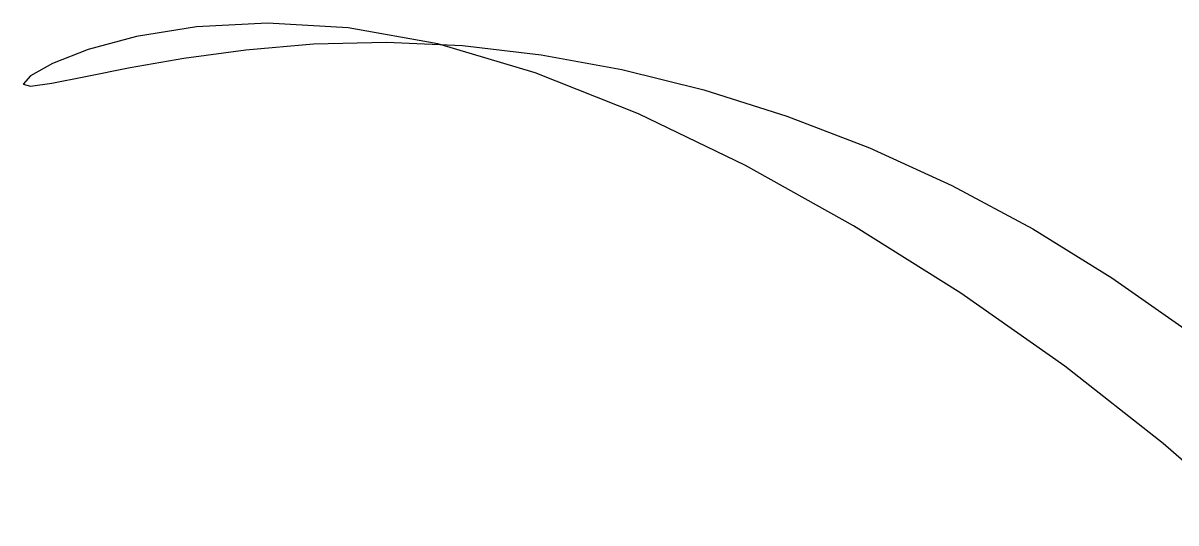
# Model space of a CAD drawing. Header units: millimetres. Extents: x 0 to 25200, y 0 to 17820.
# Drawn here: x 19943.5 to 20001.6, y 10750.1 to 10775.3 of the extents above; entities that cross this region are included whole.
import ezdxf

# ---------------------------------------------------------------- set-up
doc = ezdxf.new("R2010")
doc.units = ezdxf.units.MM
doc.header["$LTSCALE"] = 100
doc.header["$MEASUREMENT"] = 0
doc.layers.add('CO-TREE', color=251, linetype='Continuous')

# ---------------------------------------------------------------- blocks, each defined once
blk = doc.blocks.new('T-306')
at = {"layer": 'CO-TREE'}
for p, q in [((-94.587, 363.216), (-97.61, 362.729)), ((-91.019, 363.4), (-94.587, 363.216)), ((-86.952, 363.153), (-91.019, 363.4)), ((-82.433, 362.347), (-86.952, 363.153)), ((-97.61, 362.729), (-100.042, 362.068)), ((-100.042, 362.068), (-101.837, 361.361)), ((-95.219, 361.626), (-92.111, 362.05)), ((-92.111, 362.05), (-88.686, 362.348)), ((-88.686, 362.348), (-85.021, 362.441)), ((-85.021, 362.441), (-81.186, 362.264)), ((-77.519, 360.887), (-82.433, 362.347)), ((-81.186, 362.264), (-77.219, 361.804)), ((-101.837, 361.361), (-102.948, 360.737)), ((-97.934, 361.153), (-95.219, 361.626)), ((-77.219, 361.804), (-73.153, 361.06)), ((-100.179, 360.708), (-97.934, 361.153)), ((-72.313, 358.821), (-77.519, 360.887)), ((-73.153, 361.06), (-69.02, 360.03)), ((-102.948, 360.737), (-103.328, 360.324)), ((-103.328, 360.324), (-102.953, 360.216)), ((-102.953, 360.216), (-101.878, 360.37)), ((-101.878, 360.37), (-100.179, 360.708)), ((-69.02, 360.03), (-64.851, 358.713)), ((-66.928, 356.228), (-72.313, 358.821)), ((-64.851, 358.713), (-60.679, 357.109)), ((-60.679, 357.109), (-56.536, 355.215)), ((-61.478, 353.191), (-66.928, 356.228)), ((-56.536, 355.215), (-52.454, 353.032)), ((-56.076, 349.79), (-61.478, 353.191)), ((-52.454, 353.032), (-48.463, 350.566)), ((-48.463, 350.566), (-44.597, 347.86)), ((-50.837, 346.106), (-56.076, 349.79)), ((-45.874, 342.22), (-50.837, 346.106)), ((-41.3, 338.213), (-45.874, 342.22))]:
    blk.add_line(p, q, dxfattribs=at)

msp = doc.modelspace()

# ---------------------------------------------------------------- block references
at = {"layer": 'CO-TREE'}
msp.add_blockref('T-306', (20046.867, 10411.908), dxfattribs=at)

doc.saveas('drawing.dxf')
